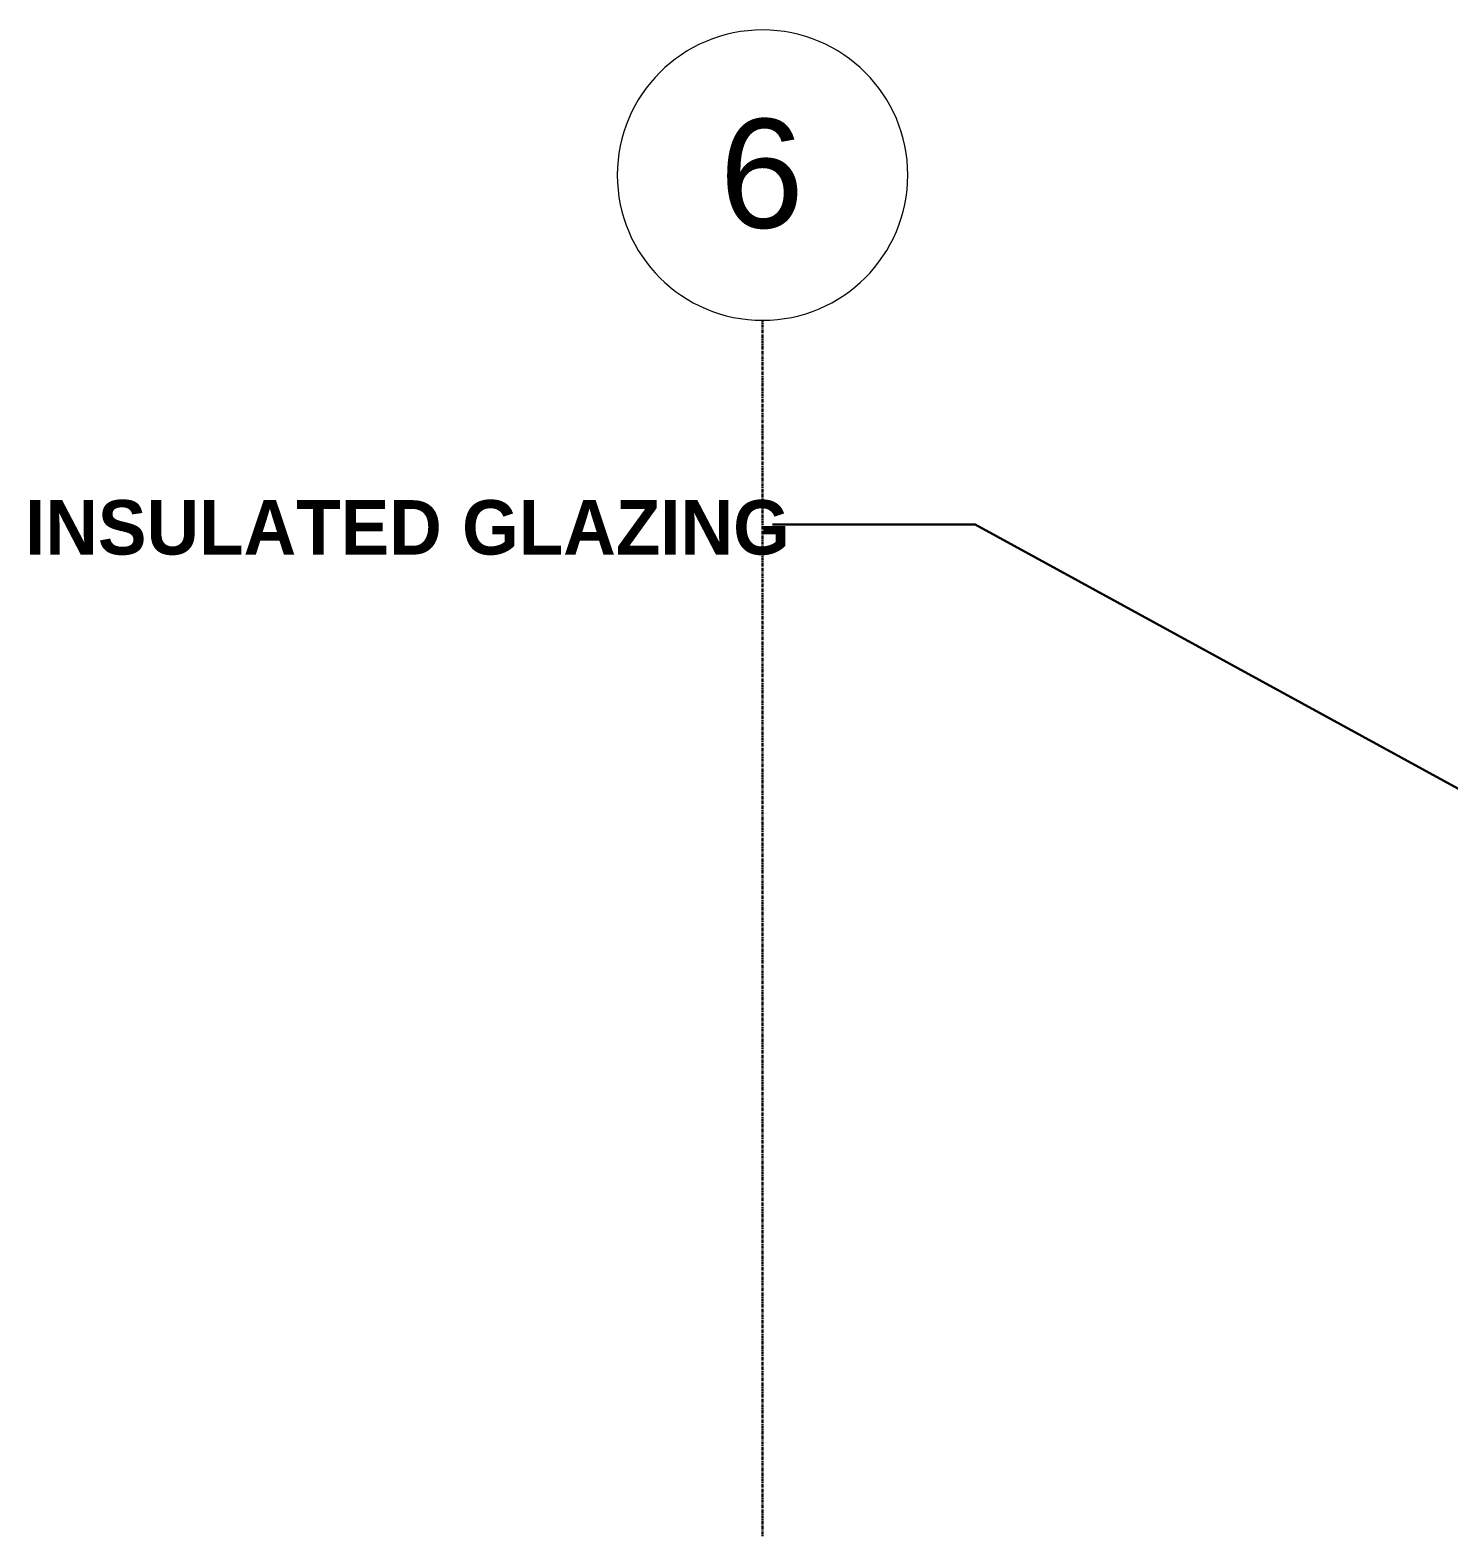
# Model space of a CAD drawing. Header units: inches. Extents: x 1822 to 8392, y -297 to 673.
# Drawn here: x 1822.3 to 2056.6, y 271 to 518.5 of the extents above; entities that cross this region are included whole.
import ezdxf

# ---------------------------------------------------------------- set-up
doc = ezdxf.new("R2010")
doc.units = ezdxf.units.IN
doc.header["$MEASUREMENT"] = 0
doc.linetypes.add('Grid Line 1_2__2_', pattern=[0.875, 0.5, -0.125, 0.125, -0.125])
for name, color, linetype, lineweight in [('0-1', 7, 'Continuous', 5), ('0-3', 165, 'Continuous', 5), ('G-ANNO-TEXT', 231, 'Continuous', 30), ('G-ANNO-TEXT-1', 231, 'Continuous', 9), ('S-GRID-1', 1, 'Grid Line 1_2__2_', 30), ('S-GRID-IDEN', 1, 'Continuous', 9), ('S-GRID-IDEN-1', 147, 'Continuous', 9)]:
    doc.layers.add(name, color=color, linetype=linetype, lineweight=lineweight)
doc.styles.add('Arial_1', font='arial.ttf', dxfattribs={"height": 18})
doc.styles.add('Century Gothic_B', font='GOTHICB.TTF', dxfattribs={"height": 9})

# ---------------------------------------------------------------- blocks, each defined once
blk = doc.blocks.new('Grid - Grid Head - Circle-1738874-BUILDING ELEVATION - EAST')
at = {"layer": 'S-GRID-IDEN-1'}
for start, end in [(0, 180), (180, 360)]:
    blk.add_arc((3481.32, 494.5), 24, start, end, dxfattribs=at)
blk = doc.blocks.new('CTR - 1st Phase - Structure_rvt-1-BUILDING ELEVATION - EAST')
at = {"layer": 'S-GRID-1'}
blk.add_line((1943.32, -159.84), (1943.32, 470.5), dxfattribs=at)
at = {"layer": '0-3'}
blk.add_blockref('Grid - Grid Head - Circle-1738874-BUILDING ELEVATION - EAST', (-1538, 0), dxfattribs=at)
at = {"layer": 'S-GRID-IDEN', "insert": (1936.19, 503.79), "char_height": 18, "width": 16.968, "attachment_point": 1, "style": 'Arial_1'}
blk.add_mtext('6', dxfattribs=at)

msp = doc.modelspace()

# ---------------------------------------------------------------- linework, layer by layer
at = {"layer": 'G-ANNO-TEXT'}
for p, q in [((1978.46426, 436.7683), (1944.96843, 436.7683)), ((2235.29755, 296.15351), (1978.46426, 436.7683))]:
    msp.add_line(p, q, dxfattribs=at)

# ---------------------------------------------------------------- block references
at = {"layer": '0-1'}
msp.add_blockref('CTR - 1st Phase - Structure_rvt-1-BUILDING ELEVATION - EAST', (0, 0), dxfattribs=at)

# ---------------------------------------------------------------- texts
at = {"layer": 'G-ANNO-TEXT-1', "insert": (1821.45347, 440.77067), "char_height": 9, "width": 149.682, "attachment_point": 1, "style": 'Century Gothic_B'}
msp.add_mtext('INSULATED GLAZING', dxfattribs=at)

doc.saveas('drawing.dxf')
